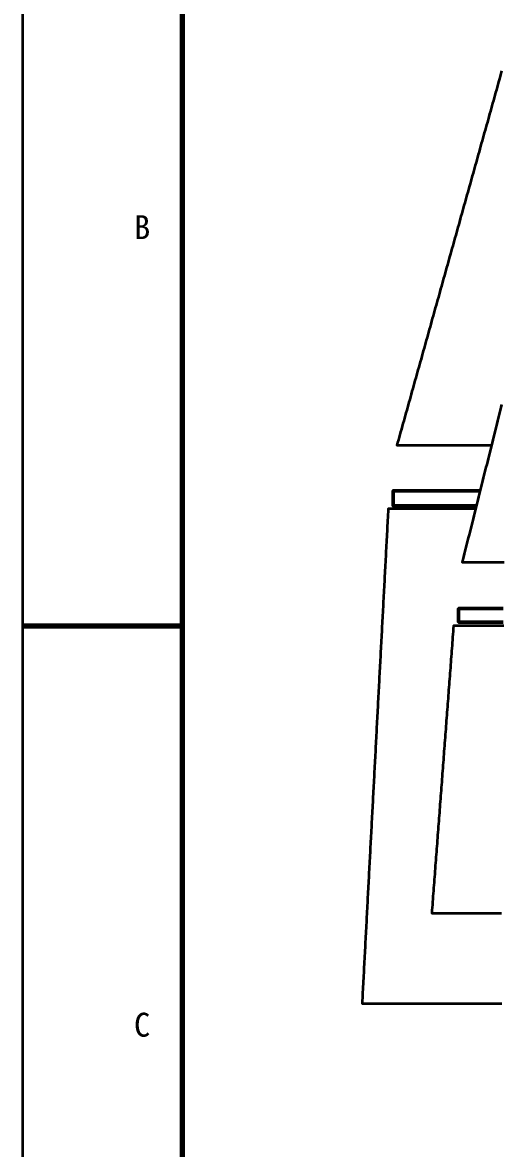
# Model space of a CAD drawing. Header units: millimetres. Extents: x 0 to 89100, y 0 to 63000.
# Drawn here: x 0 to 9009, y 21672 to 42849 of the extents above; entities that cross this region are included whole.
import ezdxf
from ezdxf.enums import TextEntityAlignment as Align

# ---------------------------------------------------------------- set-up
doc = ezdxf.new("R2010")
doc.units = ezdxf.units.MM
doc.header["$LTSCALE"] = 150
for name, color, linetype, lineweight in [('外形', 7, 'Continuous', 50), ('帆', 30, 'Continuous', 35), ('文字', 7, 'Continuous', 25), ('枠', 7, 'Continuous', 70), ('表題', 7, 'Continuous', 35)]:
    doc.layers.add(name, color=color, linetype=linetype, lineweight=lineweight)
doc.styles.add('JP', font='msgothic.ttc')

msp = doc.modelspace()

# ---------------------------------------------------------------- linework, layer by layer
at = {"layer": '外形'}
for points in [[(8551.5, 33756), (8498.9, 33756), (8446.2, 33756), (8393.6, 33756), (8341, 33756), (8288.3, 33756), (8235.7, 33756), (8183, 33756), (8130.4, 33756), (8077.8, 33756), (8025.1, 33756), (7972.5, 33756), (7919.8, 33756), (7867.2, 33756), (7814.6, 33756), (7761.9, 33756), (7709.3, 33756), (7656.6, 33756), (7604, 33756), (7551.4, 33756), (7498.7, 33756), (7446.1, 33756), (7393.4, 33756), (7340.8, 33756), (7288.2, 33756), (7235.5, 33756), (7182.9, 33756), (7130.2, 33756), (7077.6, 33756), (7025, 33756), (6972.3, 33756), (6972.3, 33813.6), (6972.3, 33871.2), (6972.3, 33928.8), (6972.3, 33986.4), (6972.3, 34044), (7025, 34044), (7077.6, 34044), (7130.2, 34044), (7182.9, 34044), (7235.5, 34044), (7288.2, 34044), (7340.8, 34044), (7393.4, 34044), (7446.1, 34044), (7498.7, 34044), (7551.4, 34044), (7604, 34044), (7656.6, 34044), (7709.3, 34044), (7761.9, 34044), (7814.6, 34044), (7867.2, 34044), (7919.8, 34044), (7972.5, 34044), (8025.1, 34044), (8077.8, 34044), (8130.4, 34044), (8183, 34044), (8235.7, 34044), (8288.3, 34044), (8341, 34044), (8393.6, 34044), (8446.2, 34044), (8498.9, 34044), (8551.5, 34044), (8604.2, 34044)], [(9041.1, 31574), (8988.6, 31574), (8936.1, 31574), (8883.6, 31574), (8831.1, 31574), (8778.6, 31574), (8726.1, 31574), (8673.6, 31574), (8621.1, 31574), (8568.5, 31574), (8516, 31574), (8463.5, 31574), (8411, 31574), (8358.5, 31574), (8306, 31574), (8253.5, 31574), (8201, 31574), (8201, 31637), (8201, 31700), (8201, 31763), (8201, 31826), (8253.5, 31826), (8306, 31826), (8358.5, 31826), (8411, 31826), (8463.5, 31826), (8516, 31826), (8568.5, 31826), (8621.1, 31826), (8673.6, 31826), (8726.1, 31826), (8778.6, 31826), (8831.1, 31826), (8883.6, 31826), (8936.1, 31826), (8988.6, 31826), (9041.1, 31826)]]:
    msp.add_lwpolyline(points, dxfattribs=at)
at = {"layer": '帆'}
for points in [[(9012.6, 41939.1), (8998.4, 41888.5), (8984.2, 41837.8), (8970, 41787.2), (8955.8, 41736.5), (8941.7, 41685.9), (8927.5, 41635.3), (8913.3, 41584.6), (8899.1, 41534), (8885, 41483.3), (8870.8, 41432.7), (8856.6, 41382.1), (8842.4, 41331.4), (8828.2, 41280.8), (8814.1, 41230.1), (8799.9, 41179.5), (8785.7, 41128.8), (8771.5, 41078.2), (8757.4, 41027.6), (8743.2, 40976.9), (8729, 40926.3), (8714.8, 40875.6), (8700.6, 40825), (8686.5, 40774.4), (8672.3, 40723.7), (8658.1, 40673.1), (8643.9, 40622.4), (8629.8, 40571.8), (8615.6, 40521.2), (8601.4, 40470.5), (8587.2, 40419.9), (8573, 40369.2), (8558.9, 40318.6), (8544.7, 40267.9), (8530.5, 40217.3), (8516.3, 40166.7), (8502.2, 40116), (8488, 40065.4), (8473.8, 40014.7), (8459.6, 39964.1), (8445.4, 39913.5), (8431.3, 39862.8), (8417.1, 39812.2), (8402.9, 39761.5), (8388.7, 39710.9), (8374.6, 39660.3), (8360.4, 39609.6), (8346.2, 39559), (8332, 39508.3), (8317.8, 39457.7), (8303.7, 39407.1), (8289.5, 39356.4), (8275.3, 39305.8), (8261.1, 39255.1), (8247, 39204.5), (8232.8, 39153.8), (8218.6, 39103.2), (8204.4, 39052.6), (8190.2, 39001.9), (8176.1, 38951.3), (8161.9, 38900.6), (8147.7, 38850), (8133.5, 38799.4), (8119.4, 38748.7), (8105.2, 38698.1), (8091, 38647.4), (8076.8, 38596.8), (8062.7, 38546.2), (8048.5, 38495.5), (8034.3, 38444.9), (8020.1, 38394.2), (8005.9, 38343.6), (7991.8, 38292.9), (7977.6, 38242.3), (7963.4, 38191.7), (7949.2, 38141), (7935.1, 38090.4), (7920.9, 38039.7), (7906.7, 37989.1), (7892.5, 37938.5), (7878.3, 37887.8), (7864.2, 37837.2), (7850, 37786.5), (7835.8, 37735.9), (7821.6, 37685.3), (7807.5, 37634.6), (7793.3, 37584), (7779.1, 37533.3), (7764.9, 37482.7), (7750.7, 37432.1), (7736.6, 37381.4), (7722.4, 37330.8), (7708.2, 37280.1), (7694, 37229.5), (7679.9, 37178.8), (7665.7, 37128.2), (7651.5, 37077.6), (7637.3, 37026.9), (7623.1, 36976.3), (7609, 36925.6), (7594.8, 36875), (7580.6, 36824.4), (7566.4, 36773.7), (7552.3, 36723.1), (7538.1, 36672.4), (7523.9, 36621.8), (7509.7, 36571.2), (7495.5, 36520.5), (7481.4, 36469.9), (7467.2, 36419.2), (7453, 36368.6), (7438.8, 36317.9), (7424.7, 36267.3), (7410.5, 36216.7), (7396.3, 36166), (7382.1, 36115.4), (7367.9, 36064.7), (7353.8, 36014.1), (7339.6, 35963.5), (7325.4, 35912.8), (7311.2, 35862.2), (7297.1, 35811.5), (7282.9, 35760.9), (7268.7, 35710.3), (7254.5, 35659.6), (7240.3, 35609), (7226.2, 35558.3), (7212, 35507.7), (7197.8, 35457.1), (7183.6, 35406.4), (7169.5, 35355.8), (7155.3, 35305.1), (7141.1, 35254.5), (7126.9, 35203.8), (7112.7, 35153.2), (7098.6, 35102.6), (7084.4, 35051.9), (7070.2, 35001.3), (7056, 34950.6), (7041.9, 34900), (7094.4, 34900), (7147, 34900), (7199.5, 34900), (7252.1, 34900), (7304.7, 34900), (7357.2, 34900), (7409.8, 34900), (7462.3, 34900), (7514.9, 34900), (7567.5, 34900), (7620, 34900), (7672.6, 34900), (7725.1, 34900), (7777.7, 34900), (7830.3, 34900), (7882.8, 34900), (7935.4, 34900), (7987.9, 34900), (8040.5, 34900), (8093.1, 34900), (8145.6, 34900), (8198.2, 34900), (8250.7, 34900), (8303.3, 34900), (8355.9, 34900), (8408.4, 34900), (8461, 34900), (8513.5, 34900), (8566.1, 34900), (8618.7, 34900), (8671.2, 34900), (8723.8, 34900), (8776.3, 34900), (8828.9, 34900)], [(9011.9, 35661.7), (8999.1, 35610.6), (8986.3, 35559.6), (8973.5, 35508.5), (8960.8, 35457.4), (8948, 35406.4), (8935.2, 35355.3), (8922.4, 35304.3), (8909.6, 35253.2), (8896.9, 35202.1), (8884.1, 35151.1), (8871.3, 35100), (8858.5, 35048.9), (8845.7, 34997.9), (8833, 34946.8), (8820.2, 34895.7), (8807.4, 34844.7), (8794.6, 34793.6), (8781.8, 34742.6), (8769.1, 34691.5), (8756.3, 34640.4), (8743.5, 34589.4), (8730.7, 34538.3), (8717.9, 34487.2), (8705.1, 34436.2), (8692.4, 34385.1), (8679.6, 34334), (8666.8, 34283), (8654, 34231.9), (8641.2, 34180.9), (8628.5, 34129.8), (8615.7, 34078.7), (8602.9, 34027.7), (8590.1, 33976.6), (8577.3, 33925.5), (8564.6, 33874.5), (8551.8, 33823.4), (8539, 33772.3), (8526.2, 33721.3), (8513.4, 33670.2), (8500.6, 33619.1), (8487.9, 33568.1), (8475.1, 33517), (8462.3, 33466), (8449.5, 33414.9), (8436.7, 33363.8), (8424, 33312.8), (8411.2, 33261.7), (8398.4, 33210.6), (8385.6, 33159.6), (8372.8, 33108.5), (8360.1, 33057.4), (8347.3, 33006.4), (8334.5, 32955.3), (8321.7, 32904.3), (8308.9, 32853.2), (8296.2, 32802.1), (8283.4, 32751.1), (8270.6, 32700), (8323.2, 32700), (8375.8, 32700), (8428.4, 32700), (8481, 32700), (8533.7, 32700), (8586.3, 32700), (8638.9, 32700), (8691.5, 32700), (8744.1, 32700), (8796.7, 32700), (8849.3, 32700), (8901.9, 32700), (8954.5, 32700), (9007.2, 32700), (9059.8, 32700)], [(8508.7, 33700), (8456.1, 33700), (8403.5, 33700), (8350.9, 33700), (8298.3, 33700), (8245.7, 33700), (8193.1, 33700), (8140.5, 33700), (8087.9, 33700), (8035.3, 33700), (7982.7, 33700), (7930.1, 33700), (7877.5, 33700), (7824.9, 33700), (7772.2, 33700), (7719.6, 33700), (7667, 33700), (7614.4, 33700), (7561.8, 33700), (7509.2, 33700), (7456.6, 33700), (7404, 33700), (7351.4, 33700), (7298.8, 33700), (7246.2, 33700), (7193.6, 33700), (7141, 33700), (7088.4, 33700), (7035.8, 33700), (6983.2, 33700), (6930.6, 33700), (6878, 33700), (6875.3, 33647.5), (6872.5, 33594.9), (6869.7, 33542.4), (6866.9, 33489.8), (6864.1, 33437.3), (6861.4, 33384.7), (6858.6, 33332.2), (6855.8, 33279.7), (6853, 33227.1), (6850.3, 33174.6), (6847.5, 33122), (6844.7, 33069.5), (6841.9, 33016.9), (6839.2, 32964.4), (6836.4, 32911.9), (6833.6, 32859.3), (6830.8, 32806.8), (6828, 32754.2), (6825.3, 32701.7), (6822.5, 32649.2), (6819.7, 32596.6), (6816.9, 32544.1), (6814.2, 32491.5), (6811.4, 32439), (6808.6, 32386.4), (6805.8, 32333.9), (6803.1, 32281.4), (6800.3, 32228.8), (6797.5, 32176.3), (6794.7, 32123.7), (6792, 32071.2), (6789.2, 32018.6), (6786.4, 31966.1), (6783.6, 31913.6), (6780.8, 31861), (6778.1, 31808.5), (6775.3, 31755.9), (6772.5, 31703.4), (6769.7, 31650.8), (6767, 31598.3), (6764.2, 31545.8), (6761.4, 31493.2), (6758.6, 31440.7), (6755.9, 31388.1), (6753.1, 31335.6), (6750.3, 31283.1), (6747.5, 31230.5), (6744.7, 31178), (6742, 31125.4), (6739.2, 31072.9), (6736.4, 31020.3), (6733.6, 30967.8), (6730.9, 30915.3), (6728.1, 30862.7), (6725.3, 30810.2), (6722.5, 30757.6), (6719.8, 30705.1), (6717, 30652.5), (6714.2, 30600), (6711.4, 30547.5), (6708.6, 30494.9), (6705.9, 30442.4), (6703.1, 30389.8), (6700.3, 30337.3), (6697.5, 30284.7), (6694.8, 30232.2), (6692, 30179.7), (6689.2, 30127.1), (6686.4, 30074.6), (6683.7, 30022), (6680.9, 29969.5), (6678.1, 29916.9), (6675.3, 29864.4), (6672.5, 29811.9), (6669.8, 29759.3), (6667, 29706.8), (6664.2, 29654.2), (6661.4, 29601.7), (6658.7, 29549.2), (6655.9, 29496.6), (6653.1, 29444.1), (6650.3, 29391.5), (6647.6, 29339), (6644.8, 29286.4), (6642, 29233.9), (6639.2, 29181.4), (6636.5, 29128.8), (6633.7, 29076.3), (6630.9, 29023.7), (6628.1, 28971.2), (6625.3, 28918.6), (6622.6, 28866.1), (6619.8, 28813.6), (6617, 28761), (6614.2, 28708.5), (6611.5, 28655.9), (6608.7, 28603.4), (6605.9, 28550.8), (6603.1, 28498.3), (6600.4, 28445.8), (6597.6, 28393.2), (6594.8, 28340.7), (6592, 28288.1), (6589.2, 28235.6), (6586.5, 28183.1), (6583.7, 28130.5), (6580.9, 28078), (6578.1, 28025.4), (6575.4, 27972.9), (6572.6, 27920.3), (6569.8, 27867.8), (6567, 27815.3), (6564.3, 27762.7), (6561.5, 27710.2), (6558.7, 27657.6), (6555.9, 27605.1), (6553.1, 27552.5), (6550.4, 27500), (6547.6, 27447.5), (6544.8, 27394.9), (6542, 27342.4), (6539.3, 27289.8), (6536.5, 27237.3), (6533.7, 27184.7), (6530.9, 27132.2), (6528.2, 27079.7), (6525.4, 27027.1), (6522.6, 26974.6), (6519.8, 26922), (6517, 26869.5), (6514.3, 26816.9), (6511.5, 26764.4), (6508.7, 26711.9), (6505.9, 26659.3), (6503.2, 26606.8), (6500.4, 26554.2), (6497.6, 26501.7), (6494.8, 26449.2), (6492.1, 26396.6), (6489.3, 26344.1), (6486.5, 26291.5), (6483.7, 26239), (6481, 26186.4), (6478.2, 26133.9), (6475.4, 26081.4), (6472.6, 26028.8), (6469.8, 25976.3), (6467.1, 25923.7), (6464.3, 25871.2), (6461.5, 25818.6), (6458.7, 25766.1), (6456, 25713.6), (6453.2, 25661), (6450.4, 25608.5), (6447.6, 25555.9), (6444.9, 25503.4), (6442.1, 25450.8), (6439.3, 25398.3), (6436.5, 25345.8), (6433.7, 25293.2), (6431, 25240.7), (6428.2, 25188.1), (6425.4, 25135.6), (6422.6, 25083.1), (6419.9, 25030.5), (6417.1, 24978), (6414.3, 24925.4), (6411.5, 24872.9), (6408.8, 24820.3), (6406, 24767.8), (6403.2, 24715.3), (6400.4, 24662.7), (6397.6, 24610.2), (6394.9, 24557.6), (6392.1, 24505.1), (6389.3, 24452.5), (6386.5, 24400), (6439.1, 24400), (6491.6, 24400), (6544.2, 24400), (6596.7, 24400), (6649.3, 24400), (6701.8, 24400), (6754.4, 24400), (6806.9, 24400), (6859.5, 24400), (6912, 24400), (6964.6, 24400), (7017.1, 24400), (7069.7, 24400), (7122.2, 24400), (7174.8, 24400), (7227.3, 24400), (7279.9, 24400), (7332.4, 24400), (7385, 24400), (7437.5, 24400), (7490.1, 24400), (7542.6, 24400), (7595.2, 24400), (7647.7, 24400), (7700.3, 24400), (7752.8, 24400), (7805.4, 24400), (7857.9, 24400), (7910.5, 24400), (7963, 24400), (8015.6, 24400), (8068.1, 24400), (8120.7, 24400), (8173.2, 24400), (8225.8, 24400), (8278.3, 24400), (8330.9, 24400), (8383.4, 24400), (8436, 24400), (8488.5, 24400), (8541.1, 24400), (8593.6, 24400), (8646.2, 24400), (8698.7, 24400), (8751.3, 24400), (8803.8, 24400), (8856.4, 24400), (8908.9, 24400), (8961.5, 24400), (9014, 24400)], [(9054.6, 31500), (9002, 31500), (8949.3, 31500), (8896.7, 31500), (8844, 31500), (8791.3, 31500), (8738.7, 31500), (8686, 31500), (8633.4, 31500), (8580.7, 31500), (8528, 31500), (8475.4, 31500), (8422.7, 31500), (8370.1, 31500), (8317.4, 31500), (8264.7, 31500), (8212.1, 31500), (8159.4, 31500), (8106.8, 31500), (8102.8, 31447.6), (8098.8, 31395.1), (8094.8, 31342.7), (8090.9, 31290.3), (8086.9, 31237.9), (8082.9, 31185.4), (8078.9, 31133), (8074.9, 31080.6), (8071, 31028.2), (8067, 30975.7), (8063, 30923.3), (8059, 30870.9), (8055.1, 30818.4), (8051.1, 30766), (8047.1, 30713.6), (8043.1, 30661.2), (8039.2, 30608.7), (8035.2, 30556.3), (8031.2, 30503.9), (8027.2, 30451.5), (8023.3, 30399), (8019.3, 30346.6), (8015.3, 30294.2), (8011.3, 30241.7), (8007.3, 30189.3), (8003.4, 30136.9), (7999.4, 30084.5), (7995.4, 30032), (7991.4, 29979.6), (7987.5, 29927.2), (7983.5, 29874.8), (7979.5, 29822.3), (7975.5, 29769.9), (7971.6, 29717.5), (7967.6, 29665), (7963.6, 29612.6), (7959.6, 29560.2), (7955.7, 29507.8), (7951.7, 29455.3), (7947.7, 29402.9), (7943.7, 29350.5), (7939.7, 29298.1), (7935.8, 29245.6), (7931.8, 29193.2), (7927.8, 29140.8), (7923.8, 29088.3), (7919.9, 29035.9), (7915.9, 28983.5), (7911.9, 28931.1), (7907.9, 28878.6), (7904, 28826.2), (7900, 28773.8), (7896, 28721.4), (7892, 28668.9), (7888.1, 28616.5), (7884.1, 28564.1), (7880.1, 28511.7), (7876.1, 28459.2), (7872.1, 28406.8), (7868.2, 28354.4), (7864.2, 28301.9), (7860.2, 28249.5), (7856.2, 28197.1), (7852.3, 28144.7), (7848.3, 28092.2), (7844.3, 28039.8), (7840.3, 27987.4), (7836.4, 27935), (7832.4, 27882.5), (7828.4, 27830.1), (7824.4, 27777.7), (7820.5, 27725.2), (7816.5, 27672.8), (7812.5, 27620.4), (7808.5, 27568), (7804.5, 27515.5), (7800.6, 27463.1), (7796.6, 27410.7), (7792.6, 27358.3), (7788.6, 27305.8), (7784.7, 27253.4), (7780.7, 27201), (7776.7, 27148.5), (7772.7, 27096.1), (7768.8, 27043.7), (7764.8, 26991.3), (7760.8, 26938.8), (7756.8, 26886.4), (7752.9, 26834), (7748.9, 26781.6), (7744.9, 26729.1), (7740.9, 26676.7), (7736.9, 26624.3), (7733, 26571.8), (7729, 26519.4), (7725, 26467), (7721, 26414.6), (7717.1, 26362.1), (7713.1, 26309.7), (7709.1, 26257.3), (7705.1, 26204.9), (7701.2, 26152.4), (7697.2, 26100), (7749.8, 26100), (7802.3, 26100), (7854.9, 26100), (7907.5, 26100), (7960, 26100), (8012.6, 26100), (8065.2, 26100), (8117.8, 26100), (8170.3, 26100), (8222.9, 26100), (8275.5, 26100), (8328.1, 26100), (8380.6, 26100), (8433.2, 26100), (8485.8, 26100), (8538.3, 26100), (8590.9, 26100), (8643.5, 26100), (8696.1, 26100), (8748.6, 26100), (8801.2, 26100), (8853.8, 26100), (8906.3, 26100), (8958.9, 26100), (9011.5, 26100)]]:
    msp.add_lwpolyline(points, dxfattribs=at)
at = {"layer": '枠'}
msp.add_line((0, 31500), (3000, 31500), dxfattribs=at)
msp.add_lwpolyline([(3000, 1500), (87600, 1500), (87600, 61500), (3000, 61500)], close=True, dxfattribs=at)
at = {"layer": '表題'}
msp.add_line((3000, 31500), (2550, 31500), dxfattribs=at)
msp.add_lwpolyline([(0, 0), (89100, 0), (89100, 63000), (0, 63000)], close=True, dxfattribs=at)

# ---------------------------------------------------------------- texts
at = {"layer": '文字', "style": 'JP'}
for s, p in [('B', (2250, 39000)), ('C', (2250, 24000))]:
    msp.add_text(s, height=450, dxfattribs=at).set_placement(p, align=Align.MIDDLE_CENTER)

doc.saveas('drawing.dxf')
